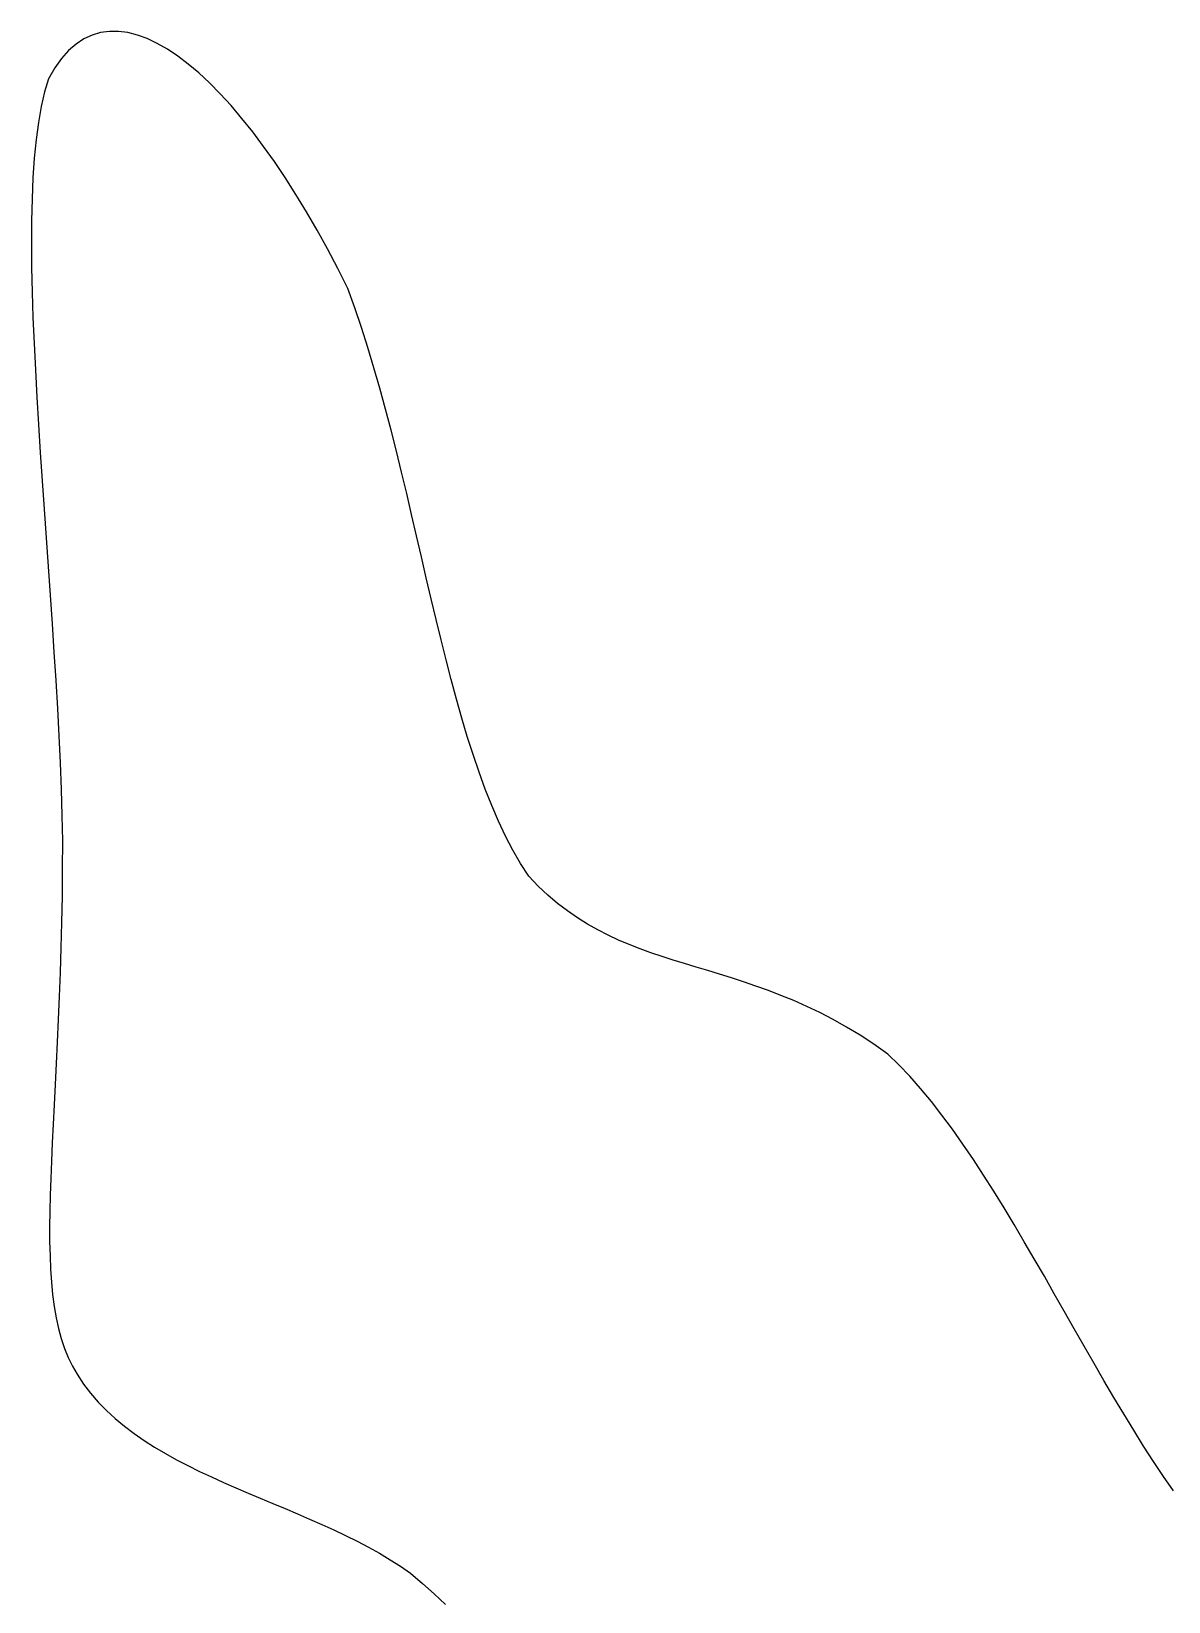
# Model space of a CAD drawing. Header units: metres. Extents: x 507606 to 508087, y 6966978 to 6967359.
# Drawn here: x 507909.196 to 507909.636, y 6967153.93 to 6967154.537 of the extents above; entities that cross this region are included whole.
import ezdxf

# ---------------------------------------------------------------- set-up
doc = ezdxf.new("R2010")
doc.units = ezdxf.units.M
doc.layers.add('mga2020VEG_TREE', color=252, linetype='Continuous')

# ---------------------------------------------------------------- blocks, each defined once
blk = doc.blocks.new('BAC V TREE')
for p, q in [((7.3882, -9.705), (7.3737, -9.7117)), ((7.4033, -9.7005), (7.3882, -9.705)), ((7.419, -9.6983), (7.4033, -9.7005)), ((7.4351, -9.6983), (7.419, -9.6983)), ((7.4517, -9.7005), (7.4351, -9.6983)), ((7.4687, -9.7048), (7.4517, -9.7005)), ((7.4861, -9.7112), (7.4687, -9.7048)), ((7.3465, -9.7325), (7.3339, -9.7466)), ((7.3598, -9.7209), (7.3465, -9.7325)), ((7.3737, -9.7117), (7.3598, -9.7209)), ((7.5039, -9.7196), (7.4861, -9.7112)), ((7.522, -9.7299), (7.5039, -9.7196)), ((7.5404, -9.7422), (7.522, -9.7299)), ((7.3339, -9.7466), (7.3221, -9.7632)), ((7.559, -9.7563), (7.5404, -9.7422)), ((7.5778, -9.7722), (7.559, -9.7563)), ((7.3109, -9.7823), (7.3039, -9.8056)), ((7.3221, -9.7632), (7.3109, -9.7823)), ((7.5968, -9.7899), (7.5778, -9.7722)), ((7.3039, -9.8056), (7.2979, -9.8315)), ((7.6159, -9.8092), (7.5968, -9.7899)), ((7.6351, -9.8302), (7.6159, -9.8092)), ((7.2979, -9.8315), (7.2929, -9.8599)), ((7.6544, -9.8528), (7.6351, -9.8302)), ((7.2929, -9.8599), (7.2888, -9.8906)), ((7.6737, -9.877), (7.6544, -9.8528)), ((7.2888, -9.8906), (7.2856, -9.9236)), ((7.693, -9.9026), (7.6737, -9.877)), ((7.2856, -9.9236), (7.2832, -9.9587)), ((7.7123, -9.9297), (7.693, -9.9026)), ((7.7314, -9.9581), (7.7123, -9.9297)), ((7.2832, -9.9587), (7.2816, -9.9958)), ((7.7505, -9.9879), (7.7314, -9.9581)), ((7.2816, -9.9958), (7.2807, -10.0347)), ((7.7694, -10.019), (7.7505, -9.9879)), ((7.2807, -10.0347), (7.2805, -10.0754)), ((7.7881, -10.0513), (7.7694, -10.019)), ((7.8066, -10.0848), (7.7881, -10.0513)), ((7.2805, -10.0754), (7.2809, -10.1176)), ((7.8248, -10.1194), (7.8066, -10.0848)), ((7.2809, -10.1176), (7.2818, -10.1613)), ((7.8427, -10.1551), (7.8248, -10.1194)), ((7.2818, -10.1613), (7.2833, -10.2062)), ((7.8551, -10.1894), (7.8427, -10.1551)), ((7.2833, -10.2062), (7.2852, -10.2524)), ((7.8669, -10.2243), (7.8551, -10.1894)), ((7.8782, -10.2598), (7.8669, -10.2243)), ((7.2852, -10.2524), (7.2875, -10.2996)), ((7.889, -10.2958), (7.8782, -10.2598)), ((7.2875, -10.2996), (7.2901, -10.3478)), ((7.8995, -10.3323), (7.889, -10.2958)), ((7.9096, -10.3692), (7.8995, -10.3323)), ((7.2901, -10.3478), (7.2931, -10.3967)), ((7.9193, -10.4064), (7.9096, -10.3692)), ((7.2931, -10.3967), (7.2963, -10.4463)), ((7.9288, -10.4438), (7.9193, -10.4064)), ((7.2963, -10.4463), (7.2996, -10.4965)), ((7.938, -10.4814), (7.9288, -10.4438)), ((7.9471, -10.5191), (7.938, -10.4814)), ((7.2996, -10.4965), (7.3031, -10.547)), ((7.9559, -10.5567), (7.9471, -10.5191)), ((7.3031, -10.547), (7.3067, -10.5978)), ((7.9647, -10.5944), (7.9559, -10.5567)), ((7.3067, -10.5978), (7.3103, -10.6487)), ((7.9733, -10.6319), (7.9647, -10.5944)), ((7.3103, -10.6487), (7.3138, -10.6996)), ((7.982, -10.6691), (7.9733, -10.6319)), ((7.9906, -10.7061), (7.982, -10.6691)), ((7.3138, -10.6996), (7.3173, -10.7504)), ((7.9993, -10.7428), (7.9906, -10.7061)), ((7.3173, -10.7504), (7.3206, -10.801)), ((8.0081, -10.779), (7.9993, -10.7428)), ((8.017, -10.8147), (8.0081, -10.779)), ((7.3206, -10.801), (7.3238, -10.8511)), ((8.0261, -10.8498), (8.017, -10.8147)), ((7.3238, -10.8511), (7.3267, -10.9007)), ((8.0354, -10.8842), (8.0261, -10.8498)), ((7.3267, -10.9007), (7.3293, -10.9497)), ((8.0449, -10.918), (8.0354, -10.8842)), ((8.0548, -10.9509), (8.0449, -10.918)), ((7.3293, -10.9497), (7.3315, -10.9978)), ((8.065, -10.983), (8.0548, -10.9509)), ((8.0756, -11.0141), (8.065, -10.983)), ((7.3315, -10.9978), (7.3333, -11.0451)), ((8.0866, -11.0442), (8.0756, -11.0141)), ((8.0981, -11.0731), (8.0866, -11.0442)), ((7.3333, -11.0451), (7.3347, -11.0913)), ((7.3347, -11.0913), (7.3356, -11.1363)), ((8.1101, -11.101), (8.0981, -11.0731)), ((8.1226, -11.1275), (8.1101, -11.101)), ((8.1357, -11.1528), (8.1226, -11.1275)), ((7.3356, -11.1363), (7.3354, -11.1859)), ((8.1495, -11.1766), (8.1357, -11.1528)), ((8.1639, -11.199), (8.1495, -11.1766)), ((7.3354, -11.1859), (7.3349, -11.2341)), ((8.1808, -11.2165), (8.1639, -11.199)), ((7.3349, -11.2341), (7.334, -11.2809)), ((8.1978, -11.2325), (8.1808, -11.2165)), ((8.2151, -11.2472), (8.1978, -11.2325)), ((8.2326, -11.2606), (8.2151, -11.2472)), ((8.2503, -11.2729), (8.2326, -11.2606)), ((7.334, -11.2809), (7.3329, -11.3261)), ((8.2683, -11.2841), (8.2503, -11.2729)), ((8.2865, -11.2944), (8.2683, -11.2841)), ((8.3049, -11.3038), (8.2865, -11.2944)), ((8.3236, -11.3124), (8.3049, -11.3038)), ((8.3425, -11.3204), (8.3236, -11.3124)), ((8.3616, -11.3279), (8.3425, -11.3204)), ((7.3329, -11.3261), (7.3315, -11.37)), ((8.381, -11.3349), (8.3616, -11.3279)), ((8.4007, -11.3415), (8.381, -11.3349)), ((8.4206, -11.3479), (8.4007, -11.3415)), ((8.4408, -11.3541), (8.4206, -11.3479)), ((7.3315, -11.37), (7.3299, -11.4125)), ((8.4612, -11.3603), (8.4408, -11.3541)), ((8.4819, -11.3666), (8.4612, -11.3603)), ((8.5029, -11.3729), (8.4819, -11.3666)), ((8.5242, -11.3796), (8.5029, -11.3729)), ((8.5457, -11.3865), (8.5242, -11.3796)), ((8.5675, -11.394), (8.5457, -11.3865)), ((8.5896, -11.4019), (8.5675, -11.394)), ((8.612, -11.4106), (8.5896, -11.4019)), ((7.3299, -11.4125), (7.3282, -11.4536)), ((8.6347, -11.4199), (8.612, -11.4106)), ((8.6577, -11.4301), (8.6347, -11.4199)), ((8.681, -11.4413), (8.6577, -11.4301)), ((7.3282, -11.4536), (7.3264, -11.4934)), ((8.7046, -11.4535), (8.681, -11.4413)), ((8.7284, -11.4669), (8.7046, -11.4535)), ((8.7527, -11.4815), (8.7284, -11.4669)), ((8.7772, -11.4974), (8.7527, -11.4815)), ((7.3264, -11.4934), (7.3245, -11.5318)), ((8.802, -11.5148), (8.7772, -11.4974)), ((8.8216, -11.5337), (8.802, -11.5148)), ((7.3245, -11.5318), (7.3227, -11.569)), ((8.8409, -11.5541), (8.8216, -11.5337)), ((7.3227, -11.569), (7.3208, -11.6048)), ((8.8601, -11.5759), (8.8409, -11.5541)), ((8.8791, -11.5989), (8.8601, -11.5759)), ((8.898, -11.6231), (8.8791, -11.5989)), ((7.3208, -11.6048), (7.3191, -11.6394)), ((8.9167, -11.6484), (8.898, -11.6231)), ((7.3191, -11.6394), (7.3175, -11.6727)), ((8.9352, -11.6747), (8.9167, -11.6484)), ((7.3175, -11.6727), (7.316, -11.7048)), ((8.9537, -11.7019), (8.9352, -11.6747)), ((7.316, -11.7048), (7.3148, -11.7357)), ((8.972, -11.7299), (8.9537, -11.7019)), ((7.3148, -11.7357), (7.3138, -11.7654)), ((8.9902, -11.7586), (8.972, -11.7299)), ((7.3138, -11.7654), (7.3131, -11.794)), ((9.0083, -11.7879), (8.9902, -11.7586)), ((7.3131, -11.794), (7.3128, -11.8214)), ((9.0263, -11.8178), (9.0083, -11.7879)), ((7.3128, -11.8214), (7.3129, -11.8477)), ((9.0442, -11.8481), (9.0263, -11.8178)), ((7.3129, -11.8477), (7.3135, -11.8729)), ((9.062, -11.8787), (9.0442, -11.8481)), ((7.3135, -11.8729), (7.3145, -11.897)), ((9.0798, -11.9096), (9.062, -11.8787)), ((7.3145, -11.897), (7.3161, -11.9201)), ((7.3161, -11.9201), (7.3182, -11.9421)), ((9.0975, -11.9406), (9.0798, -11.9096)), ((7.3182, -11.9421), (7.321, -11.9631)), ((7.321, -11.9631), (7.3244, -11.9832)), ((9.1152, -11.9717), (9.0975, -11.9406)), ((7.3244, -11.9832), (7.3286, -12.0022)), ((9.1328, -12.0028), (9.1152, -11.9717)), ((7.3286, -12.0022), (7.3335, -12.0203)), ((7.3335, -12.0203), (7.3393, -12.0375)), ((9.1505, -12.0337), (9.1328, -12.0028)), ((7.3393, -12.0375), (7.3458, -12.0537)), ((9.1681, -12.0644), (9.1505, -12.0337)), ((7.3458, -12.0537), (7.3533, -12.0691)), ((7.3533, -12.0691), (7.3618, -12.0836)), ((9.1857, -12.0947), (9.1681, -12.0644)), ((7.3618, -12.0836), (7.3731, -12.1009)), ((7.3731, -12.1009), (7.3856, -12.1174)), ((9.2032, -12.1247), (9.1857, -12.0947)), ((7.3856, -12.1174), (7.3992, -12.1331)), ((9.2209, -12.1541), (9.2032, -12.1247)), ((7.3992, -12.1331), (7.4138, -12.1481)), ((7.4138, -12.1481), (7.4293, -12.1623)), ((9.2385, -12.183), (9.2209, -12.1541)), ((7.4293, -12.1623), (7.4456, -12.1759)), ((7.4456, -12.1759), (7.4628, -12.1888)), ((9.2561, -12.2111), (9.2385, -12.183)), ((7.4628, -12.1888), (7.4807, -12.2011)), ((7.4807, -12.2011), (7.4993, -12.213)), ((7.4993, -12.213), (7.5186, -12.2243)), ((9.2738, -12.2385), (9.2561, -12.2111)), ((7.5186, -12.2243), (7.5384, -12.2353)), ((7.5384, -12.2353), (7.5586, -12.2458)), ((9.2916, -12.265), (9.2738, -12.2385)), ((7.5586, -12.2458), (7.5793, -12.256)), ((7.5793, -12.256), (7.6004, -12.2659)), ((7.6004, -12.2659), (7.6218, -12.2756)), ((9.3094, -12.2905), (9.2916, -12.265)), ((7.6218, -12.2756), (7.6434, -12.2851)), ((7.6434, -12.2851), (7.6652, -12.2945)), ((7.6652, -12.2945), (7.6871, -12.3037)), ((7.6871, -12.3037), (7.7091, -12.3129)), ((7.7091, -12.3129), (7.731, -12.3221)), ((7.731, -12.3221), (7.7529, -12.3314)), ((7.7529, -12.3314), (7.7747, -12.3408)), ((7.7747, -12.3408), (7.7962, -12.3502)), ((7.7962, -12.3502), (7.8175, -12.3599)), ((7.8175, -12.3599), (7.8385, -12.3699)), ((7.8385, -12.3699), (7.8591, -12.3801)), ((7.8591, -12.3801), (7.8792, -12.3906)), ((7.8792, -12.3906), (7.8988, -12.4015)), ((7.8988, -12.4015), (7.9178, -12.4129)), ((7.9178, -12.4129), (7.9362, -12.4247)), ((7.9362, -12.4247), (7.9539, -12.4371)), ((7.9539, -12.4371), (7.9751, -12.4551)), ((7.9751, -12.4551), (7.9957, -12.4736)), ((7.9957, -12.4736), (8.0158, -12.4926))]:
    blk.add_line(p, q)
blk = doc.blocks.new('XE_SURVEY')
at = {"layer": 'mga2020VEG_TREE', "xscale": 0.2176184297825094, "yscale": 0.2176184297825094, "zscale": 0.2176184297825094, "rotation": 0.001583333339407246}
blk.add_blockref('BAC V TREE', (507907.61182, 6967156.64706, 5.16148), dxfattribs=at)

msp = doc.modelspace()

# ---------------------------------------------------------------- block references
msp.add_blockref('XE_SURVEY', (0, 0))

doc.saveas('drawing.dxf')
